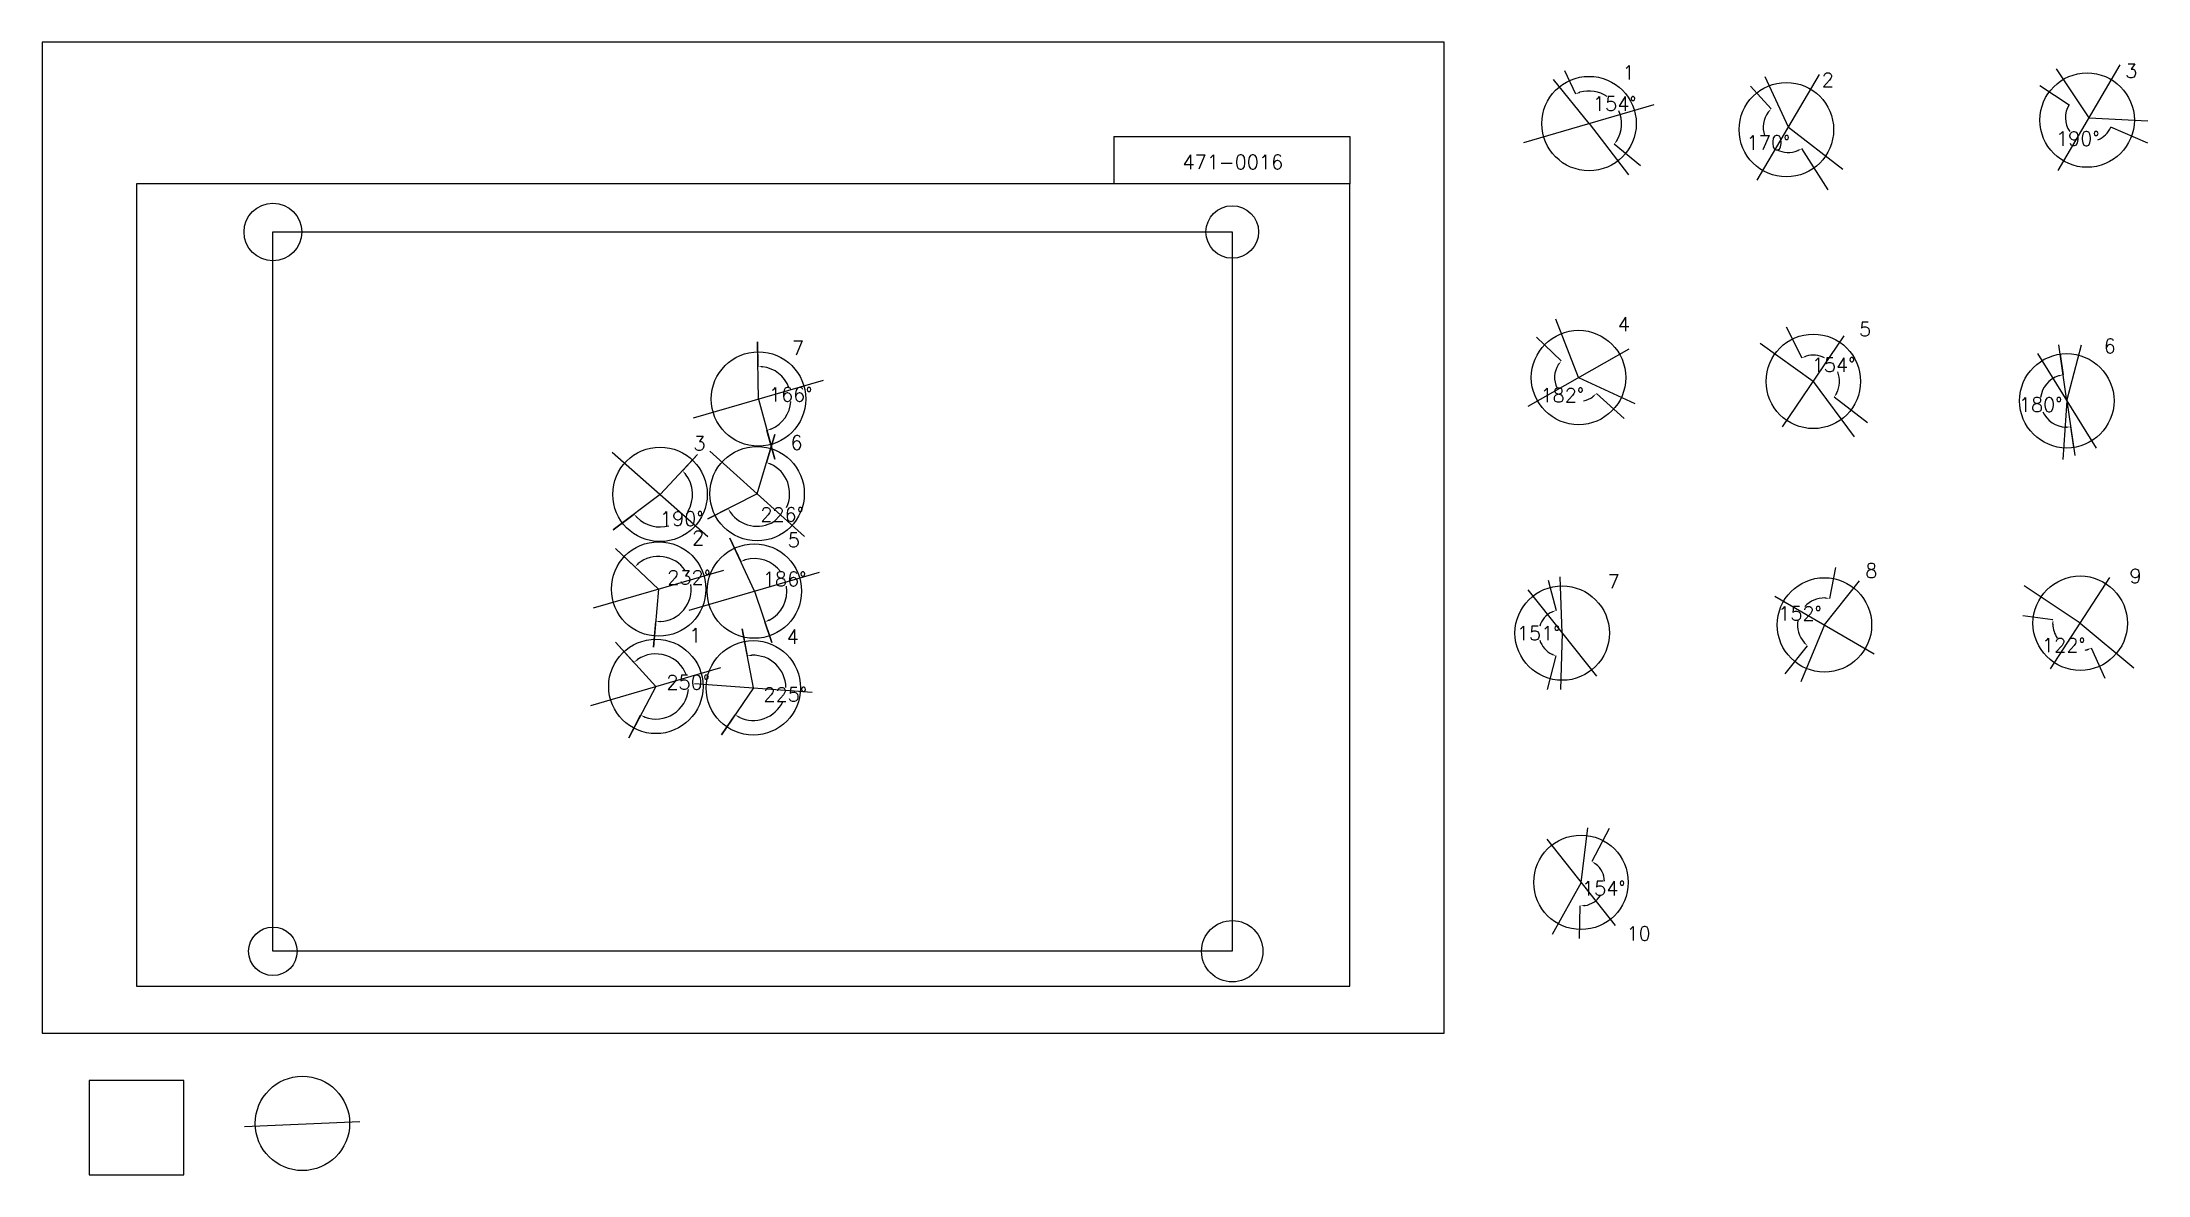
# Model space of a CAD drawing. Extents: x 0 to 2230150, y -150000 to 1050000.
import ezdxf

# ---------------------------------------------------------------- set-up
doc = ezdxf.new("R2010")
doc.units = 0
doc.header["$MEASUREMENT"] = 0
doc.layers.get('0').update_dxf_attribs({"linetype": 'CONTINUOUS'})
doc.layers.get('Defpoints').update_dxf_attribs({"linetype": 'CONTINUOUS'})
for name, color, linetype in [('_0-0_', 7, 'CONTINUOUS'), ('_0-1_V-nasSTD', 7, 'CONTINUOUS'), ('_0-2_番号', 7, 'CONTINUOUS'), ('ADD_LINE', 7, 'CONTINUOUS'), ('文字', 7, 'CONTINUOUS'), ('画像', 7, 'CONTINUOUS')]:
    doc.layers.add(name, color=color, linetype=linetype)
doc.layers.add('位置合わせ用', color=7, linetype='CONTINUOUS', plot=False)
doc.styles.get("Standard").update_dxf_attribs({"font": 'txt', "height": 15000, "bigfont": 'bigfont.shx'})
doc.dimstyles.get("Standard").update_dxf_attribs({"dimtxt": 0.18, "dimasz": 0.18, "dimexe": 0.18, "dimexo": 0.0625, "dimgap": 0.09, "dimtad": 0, "dimtih": 1, "dimtoh": 1, "dimdec": 4, "dimzin": 0, "dimdsep": 46, "dimtxsty": 'Standard', "dimcen": 0.09, "dimadec": 0, "dimazin": 0, "dimtfac": 1, "dimtdec": 4, "dimtofl": 0, "dimtmove": 0, "dimatfit": 3, "dimfxl": 1, "dimtolj": 1, "dimtzin": 0, "dimarcsym": 0})
picture_1 = doc.add_image_def('image1.jpg', size_in_pixel=(800, 600))

# ---------------------------------------------------------------- blocks, each defined once
blk = doc.blocks.new('-000-CCURVE_ORG002')
at = {"layer": '_0-0_', "color": 5, "linetype": 'Continuous'}
for p, q in [((30, -10), (10, -10)), ((10, -10), (10, -30)), ((30, -30), (30, -10)), ((10, -30), (30, -30))]:
    blk.add_line(p, q, dxfattribs=at)
blk = doc.blocks.new('-008-$$ATRU$$11$$背景色$$色$$0_0_0')
at = {"layer": '_0-2_番号'}
blk.add_blockref('-000-CCURVE_ORG002', (0, 0), dxfattribs=at)
blk = doc.blocks.new('*D27')
at = {"layer": 'ADD_LINE', "color": 0, "linetype": 'Continuous', "lineweight": -2}
for p, q in [((1612482, 1019756), (1623866, 995044)), ((1692790, 918934), (1664951, 941812))]:
    blk.add_line(p, q, dxfattribs=at)
for start, end in [(55.935441, 106.423298), (328.898292, 23.176446)]:
    blk.add_arc((1638300, 963714), 34496, start, end, dxfattribs=at)
at = {"layer": 'ADD_LINE', "color": 0}
for points in [[(1628254, 997582), (1628840, 996022), (1623866, 995045)], [(1667157, 946376), (1668518, 945414), (1664951, 941812)]]:
    blk.add_solid(points, dxfattribs=at)
at = {"layer": 'Defpoints', "color": 0}
for p in [(1612482, 1019756), (1638300, 963714), (1672046, 970868), (1692790, 918934)]:
    blk.add_point(p, dxfattribs=at)
at = {"layer": 'ADD_LINE', "color": 0, "linetype": 'Continuous', "insert": (1665608, 984790), "char_height": 15000, "attachment_point": 5}
blk.add_mtext('\\A1;154%%d', dxfattribs=at)
blk = doc.blocks.new('*D28')
at = {"color": 0, "linetype": 'Continuous', "lineweight": -2}
for p, q in [((1809179, 1003391), (1831324, 979396)), ((1891517, 893504), (1863720, 937271))]:
    blk.add_line(p, q, dxfattribs=at)
for start, end in [(143.458517, 199.177328), (242.968088, 291.666013)]:
    blk.add_arc((1849418, 959791), 26678, start, end, dxfattribs=at)
at = {"color": 0}
for points in [[(1828604, 975119), (1827364, 976233), (1831324, 979396)], [(1859646, 934256), (1858888, 935740), (1863721, 937271)]]:
    blk.add_solid(points, dxfattribs=at)
at = {"layer": 'Defpoints', "color": 0}
for p in [(1809179, 1003391), (1849418, 959791), (1823088, 955491), (1891518, 893504)]:
    blk.add_point(p, dxfattribs=at)
at = {"color": 0, "linetype": 'Continuous', "insert": (1828270, 943528), "char_height": 15000, "attachment_point": 5}
blk.add_mtext('\\A1;170%%d', dxfattribs=at)
blk = doc.blocks.new('*D31')
at = {"layer": 'ADD_LINE', "color": 0, "linetype": 'Continuous', "lineweight": -2}
for p, q in [((2115662, 1004203), (2146913, 983688)), ((2230150, 942907), (2190978, 959896))]:
    blk.add_line(p, q, dxfattribs=at)
for start, end in [(146.716384, 215.556167), (291.744567, 336.55299)]:
    blk.add_arc((2167922, 969896), 25131, start, end, dxfattribs=at)
at = {"layer": 'ADD_LINE', "color": 0}
for points in [[(2146913, 983688), (2146913, 983688), (2146913, 983688)], [(2190978, 959896), (2190978, 959896), (2190978, 959896)]]:
    blk.add_solid(points, dxfattribs=at)
at = {"layer": 'Defpoints', "color": 0}
for p in [(2115662, 1004204), (2167922, 969896), (2146156, 957332), (2230150, 942907)]:
    blk.add_point(p, dxfattribs=at)
at = {"layer": 'ADD_LINE', "color": 0, "linetype": 'Continuous', "insert": (2155982, 947782), "char_height": 15000, "attachment_point": 5}
blk.add_mtext('\\A1;190%%d', dxfattribs=at)
blk = doc.blocks.new('*D492')
at = {"color": 0, "linetype": 'Continuous', "lineweight": -2}
for p, q in [((1582560, 737261), (1608834, 712185)), ((1675657, 651191), (1646046, 677753))]:
    blk.add_line(p, q, dxfattribs=at)
for start, end in [(147.654398, 205.986177), (282.024317, 306.788949)]:
    blk.add_arc((1627174, 694681), 25352, start, end, dxfattribs=at)
at = {"color": 0}
for points in [[(1606412, 707733), (1605099, 708759), (1608834, 712185)], [(1642919, 673763), (1641794, 674993), (1646046, 677753)]]:
    blk.add_solid(points, dxfattribs=at)
at = {"layer": 'Defpoints', "color": 0}
for p in [(1582560, 737262), (1627174, 694681), (1602920, 687300), (1675658, 651190)]:
    blk.add_point(p, dxfattribs=at)
at = {"color": 0, "linetype": 'Continuous', "insert": (1609955, 676073), "char_height": 15000, "attachment_point": 5}
blk.add_mtext('\\A1;182%%d', dxfattribs=at)
blk = doc.blocks.new('*D493')
at = {"color": 0, "linetype": 'Continuous', "lineweight": -2}
for p, q in [((1847215, 748386), (1863522, 715452)), ((1933285, 646506), (1897834, 673710))]:
    blk.add_line(p, q, dxfattribs=at)
for start, end in [(64.877904, 105.999917), (332.840982, 21.383423)]:
    blk.add_arc((1875830, 690596), 27737, start, end, dxfattribs=at)
at = {"color": 0}
for points in [[(1867883, 718035), (1868485, 716481), (1863522, 715453)], [(1899804, 678380), (1901213, 677489), (1897835, 673710)]]:
    blk.add_solid(points, dxfattribs=at)
at = {"layer": 'Defpoints', "color": 0}
for p in [(1847214, 748386), (1887525, 715747), (1875830, 690596), (1933286, 646506)]:
    blk.add_point(p, dxfattribs=at)
at = {"color": 0, "linetype": 'Continuous', "insert": (1897257, 708209), "char_height": 15000, "attachment_point": 5}
blk.add_mtext('\\A1;154%%d', dxfattribs=at)
blk = doc.blocks.new('*D494')
at = {"color": 0, "linetype": 'Continuous', "lineweight": -2}
for p, q in [((2097719, 442479), (2129651, 438247)), ((2185031, 375777), (2170441, 407971))]:
    blk.add_line(p, q, dxfattribs=at)
for start, end in [(182.32444, 213.011449), (280.28229, 284.506363)]:
    blk.add_arc((2158450, 434431), 29051, start, end, dxfattribs=at)
at = {"color": 0}
for points in [[(2130255, 433215), (2128590, 433290), (2129651, 438247)], [(2166004, 405520), (2165449, 407092), (2170441, 407970)]]:
    blk.add_solid(points, dxfattribs=at)
at = {"layer": 'Defpoints', "color": 0}
for p in [(2097719, 442479), (2158450, 434431), (2134111, 418569), (2185032, 375776)]:
    blk.add_point(p, dxfattribs=at)
at = {"color": 0, "linetype": 'Continuous', "insert": (2141135, 411104), "char_height": 15000, "attachment_point": 5}
blk.add_mtext('\\A1;122%%d', dxfattribs=at)
blk = doc.blocks.new('*D495')
at = {"color": 0, "linetype": 'Continuous', "lineweight": -2}
for p, q in [((1899485, 493442), (1893065, 460614)), ((1845899, 380648), (1869761, 410403))]:
    blk.add_line(p, q, dxfattribs=at)
for start, end in [(88.997379, 136.834749), (170.916699, 221.208715)]:
    blk.add_arc((1887594, 432640), 28505, start, end, dxfattribs=at)
at = {"color": 0}
for points in [[(1888005, 460311), (1888181, 461969), (1893065, 460615)], [(1865573, 413259), (1866726, 414463), (1869761, 410403)]]:
    blk.add_solid(points, dxfattribs=at)
at = {"layer": 'Defpoints', "color": 0}
for p in [(1899486, 493442), (1869381, 454567), (1887594, 432640), (1845899, 380648)]:
    blk.add_point(p, dxfattribs=at)
at = {"color": 0, "linetype": 'Continuous', "insert": (1861739, 444640), "char_height": 15000, "attachment_point": 5}
blk.add_mtext('\\A1;152%%d', dxfattribs=at)
blk = doc.blocks.new('*D496')
at = {"color": 0, "linetype": 'Continuous', "lineweight": -2}
for p, q in [((1594921, 479957), (1603443, 448007)), ((1594453, 364310), (1603625, 399771))]:
    blk.add_line(p, q, dxfattribs=at)
for start, end in [(116.442259, 162.722612), (197.730428, 243.989803)]:
    blk.add_arc((1609870, 423913), 24936, start, end, dxfattribs=at)
at = {"color": 0}
for points in [[(1599060, 445461), (1598471, 447020), (1603443, 448007)], [(1598646, 400720), (1599223, 402284), (1603625, 399771)]]:
    blk.add_solid(points, dxfattribs=at)
at = {"layer": 'Defpoints', "color": 0}
for p in [(1594921, 479958), (1587247, 434403), (1609870, 423913), (1594453, 364310)]:
    blk.add_point(p, dxfattribs=at)
at = {"color": 0, "linetype": 'Continuous', "insert": (1584933, 423819), "char_height": 15000, "attachment_point": 5}
blk.add_mtext('\\A1;151%%d', dxfattribs=at)
blk = doc.blocks.new('*D497')
at = {"color": 0, "linetype": 'Continuous', "lineweight": -2}
for p, q in [((2137280, 719501), (2140368, 697666)), ((2151611, 620534), (2148379, 642348))]:
    blk.add_line(p, q, dxfattribs=at)
for start, end in [(108.314688, 172.816777), (204.310121, 268.164898)]:
    blk.add_arc((2144282, 669994), 27948, start, end, dxfattribs=at)
at = {"color": 0}
for points in [[(2135690, 695715), (2135310, 697337), (2140368, 697666)], [(2143435, 641228), (2143339, 642892), (2148379, 642348)]]:
    blk.add_solid(points, dxfattribs=at)
at = {"layer": 'Defpoints', "color": 0}
for p in [(2137280, 719501), (2144282, 669994), (2122350, 652671), (2151611, 620534)]:
    blk.add_point(p, dxfattribs=at)
at = {"color": 0, "linetype": 'Continuous', "insert": (2116623, 665988), "char_height": 15000, "attachment_point": 5}
blk.add_mtext('\\A1;180%%d', dxfattribs=at)
blk = doc.blocks.new('*D662')
at = {"color": 0, "linetype": 'Continuous', "lineweight": -2}
for p, q in [((1659684, 217062), (1641346, 182000)), ((1628066, 100544), (1629066, 134978))]:
    blk.add_line(p, q, dxfattribs=at)
for start, end in [(2.755917, 50.881259), (279.845571, 326.395586)]:
    blk.add_arc((1629789, 159904), 24936, start, end, dxfattribs=at)
at = {"color": 0}
for points in [[(1645980, 179947), (1645064, 178555), (1641346, 182001)], [(1633993, 136166), (1634112, 134504), (1629066, 134978)]]:
    blk.add_solid(points, dxfattribs=at)
at = {"layer": 'Defpoints', "color": 0}
for p in [(1659684, 217062), (1629789, 159904), (1648804, 143771), (1628066, 100544)]:
    blk.add_point(p, dxfattribs=at)
at = {"color": 0, "linetype": 'Continuous', "insert": (1653916, 153603), "char_height": 15000, "attachment_point": 5}
blk.add_mtext('\\A1;154%%d', dxfattribs=at)
blk = doc.blocks.new('*D665')
at = {"layer": 'ADD_LINE', "color": 0, "linetype": 'Continuous', "lineweight": -2}
for p, q in [((607159, 414169), (626720, 392841)), ((621211, 313034), (633881, 336939))]:
    blk.add_line(p, q, dxfattribs=at)
for start, end in [(20.150599, 124.212254), (250.388072, 354.816024)]:
    blk.add_arc((650035, 367418), 34496, start, end, dxfattribs=at)
at = {"layer": 'ADD_LINE', "color": 0}
for points in [[(630122, 396598), (631157, 395291), (626720, 392841)], [(638793, 335686), (638121, 334161), (633881, 336939)]]:
    blk.add_solid(points, dxfattribs=at)
at = {"layer": 'Defpoints', "color": 0}
for p in [(607159, 414170), (672648, 393469), (650035, 367418), (621211, 313034)]:
    blk.add_point(p, dxfattribs=at)
at = {"layer": 'ADD_LINE', "color": 0, "linetype": 'Continuous', "insert": (684251, 371801), "char_height": 15000, "attachment_point": 5}
blk.add_mtext('\\A1;250%%d', dxfattribs=at)
blk = doc.blocks.new('*D668')
at = {"layer": 'ADD_LINE', "color": 0, "linetype": 'Continuous', "lineweight": -2}
for p, q in [((607159, 513427), (627762, 494170)), ((647442, 408971), (649886, 436258))]:
    blk.add_line(p, q, dxfattribs=at)
for start, end in [(35.050067, 128.621823), (273.194437, 8.015968)]:
    blk.add_arc((652963, 470615), 34496, start, end, dxfattribs=at)
at = {"layer": 'ADD_LINE', "color": 0}
for points in [[(630866, 498178), (631998, 496955), (627762, 494170)], [(654899, 437007), (654872, 435340), (649886, 436257)]]:
    blk.add_solid(points, dxfattribs=at)
at = {"layer": 'Defpoints', "color": 0}
for p in [(607159, 513428), (652963, 470615), (685814, 460089), (647442, 408971)]:
    blk.add_point(p, dxfattribs=at)
at = {"layer": 'ADD_LINE', "color": 0, "linetype": 'Continuous', "insert": (685187, 482926), "char_height": 15000, "attachment_point": 5}
blk.add_mtext('\\A1;232%%d', dxfattribs=at)
blk = doc.blocks.new('*D671')
at = {"layer": 'ADD_LINE', "color": 0, "linetype": 'Continuous', "lineweight": -2}
for p, q in [((694220, 613053), (678102, 595974)), ((604659, 533236), (626917, 550074))]:
    blk.add_line(p, q, dxfattribs=at)
for start, end in [(328.191718, 38.347589), (225.420051, 285.862254)]:
    blk.add_arc((654427, 570885), 34496, start, end, dxfattribs=at)
at = {"layer": 'ADD_LINE', "color": 0}
for points in [[(682095, 592851), (680866, 591725), (678102, 595974)], [(630841, 546865), (629588, 545766), (626916, 550074)]]:
    blk.add_solid(points, dxfattribs=at)
at = {"layer": 'Defpoints', "color": 0}
for p in [(694220, 613054), (654427, 570885), (660590, 536945), (604659, 533236)]:
    blk.add_point(p, dxfattribs=at)
at = {"layer": 'ADD_LINE', "color": 0, "linetype": 'Continuous', "insert": (677457, 545203), "char_height": 15000, "attachment_point": 5}
blk.add_mtext('\\A1;190%%d', dxfattribs=at)
blk = doc.blocks.new('*D674')
at = {"layer": 'ADD_LINE', "color": 0, "linetype": 'Continuous', "lineweight": -2}
for p, q in [((757596, 732333), (758068, 706384)), ((775864, 608203), (767673, 638588))]:
    blk.add_line(p, q, dxfattribs=at)
for start, end in [(20.959098, 82.728915), (293.399174, 355.575719)]:
    blk.add_arc((758694, 671894), 34496, start, end, dxfattribs=at)
at = {"layer": 'ADD_LINE', "color": 0}
for points in [[(763105, 706944), (763015, 705280), (758068, 706384)], [(772119, 641022), (772668, 639449), (767673, 638587)]]:
    blk.add_solid(points, dxfattribs=at)
at = {"layer": 'Defpoints', "color": 0}
for p in [(757596, 732333), (758694, 671894), (791192, 660325), (775864, 608203)]:
    blk.add_point(p, dxfattribs=at)
at = {"layer": 'ADD_LINE', "color": 0, "linetype": 'Continuous', "insert": (792849, 676733), "char_height": 15000, "attachment_point": 5}
blk.add_mtext('\\A1;166%%d', dxfattribs=at)
blk = doc.blocks.new('*D677')
at = {"layer": 'ADD_LINE', "color": 0, "linetype": 'Continuous', "lineweight": -2}
for p, q in [((775864, 634434), (767041, 604695)), ((705134, 544967), (726522, 555911))]:
    blk.add_line(p, q, dxfattribs=at)
for start, end in [(335.069531, 65.164462), (215.409953, 301.089575)]:
    blk.add_arc((757231, 571624), 34496, start, end, dxfattribs=at)
at = {"layer": 'ADD_LINE', "color": 0}
for points in [[(772014, 603709), (771425, 602150), (767042, 604695)], [(729828, 552069), (728403, 551204), (726522, 555911)]]:
    blk.add_solid(points, dxfattribs=at)
at = {"layer": 'Defpoints', "color": 0}
for p in [(775864, 634434), (757231, 571624), (705134, 544967), (764731, 537954)]:
    blk.add_point(p, dxfattribs=at)
at = {"layer": 'ADD_LINE', "color": 0, "linetype": 'Continuous', "insert": (783767, 549583), "char_height": 15000, "attachment_point": 5}
blk.add_mtext('\\A1;226%%d', dxfattribs=at)
blk = doc.blocks.new('*D680')
at = {"layer": 'ADD_LINE', "color": 0, "linetype": 'Continuous', "lineweight": -2}
for p, q in [((728484, 524469), (739869, 499757)), ((772831, 414043), (765427, 435774))]:
    blk.add_line(p, q, dxfattribs=at)
for start, end in [(36.041825, 106.423298), (297.125655, 8.831709)]:
    blk.add_arc((754303, 468427), 34496, start, end, dxfattribs=at)
at = {"layer": 'ADD_LINE', "color": 0}
for points in [[(744257, 502295), (744843, 500735), (739869, 499757)], [(769706, 438492), (770356, 436958), (765427, 435774)]]:
    blk.add_solid(points, dxfattribs=at)
at = {"layer": 'Defpoints', "color": 0}
for p in [(728484, 524469), (754303, 468427), (788353, 462904), (772831, 414043)]:
    blk.add_point(p, dxfattribs=at)
at = {"layer": 'ADD_LINE', "color": 0, "linetype": 'Continuous', "insert": (786337, 481223), "char_height": 15000, "attachment_point": 5}
blk.add_mtext('\\A1;186%%d', dxfattribs=at)
blk = doc.blocks.new('*D683')
at = {"layer": 'ADD_LINE', "color": 0, "linetype": 'Continuous', "lineweight": -2}
for p, q in [((741352, 428314), (746777, 399840)), ((719468, 316195), (733864, 337410))]:
    blk.add_line(p, q, dxfattribs=at)
for start, end in [(0.851977, 92.475453), (244.152056, 335.167074)]:
    blk.add_arc((753233, 365954), 34496, start, end, dxfattribs=at)
at = {"layer": 'ADD_LINE', "color": 0}
for points in [[(751647, 401245), (751840, 399590), (746777, 399840)], [(738610, 335631), (737777, 334188), (733864, 337410)]]:
    blk.add_solid(points, dxfattribs=at)
at = {"layer": 'Defpoints', "color": 0}
for p in [(741352, 428314), (753233, 365954), (775784, 339850), (719468, 316194)]:
    blk.add_point(p, dxfattribs=at)
at = {"layer": 'ADD_LINE', "color": 0, "linetype": 'Continuous', "insert": (787014, 358967), "char_height": 15000, "attachment_point": 5}
blk.add_mtext('\\A1;225%%d', dxfattribs=at)

msp = doc.modelspace()

# ---------------------------------------------------------------- linework, layer by layer
at = {"layer": '_0-1_V-nasSTD', "color": 7, "linetype": 'Continuous'}
for p, q in [((1485000, 1050000), (0, 1050000)), ((0, 1050000), (0, 0)), ((1485000, 1050000), (0, 1050000)), ((0, 1050000), (0, 0)), ((1485000, 0), (1485000, 1050000)), ((1485000, 0), (1485000, 1050000)), ((1135000, 950000), (1135000, 900000)), ((1135000, 950000), (1385000, 950000)), ((1385000, 950000), (1385000, 900000)), ((1385000, 900000), (100000, 900000)), ((100000, 900000), (100000, 50000)), ((1385000, 50000), (1385000, 900000)), ((100000, 50000), (1385000, 50000)), ((0, 0), (1485000, 0)), ((0, 0), (1485000, 0))]:
    msp.add_line(p, q, dxfattribs=at)
at = {"layer": 'ADD_LINE', "color": 5, "linetype": 'Continuous'}
for p, q in [((1638300.12759, 963713.94411), (1600657, 1010465.5)), ((1849417.68706, 959791.40858), (1824731.61592, 1013095)), ((2167921.53926, 969895.92252), (2133337.061, 1021586.01265)), ((1638300.12759, 963713.94411), (1680185.5, 909330)), ((1849417.68706, 959791.40858), (1907070.5, 915461)), ((2167921.53926, 969895.92252), (2230150.4375, 966693.63309)), ((1627173.85936, 694681.42053), (1603053, 756584)), ((758694.219, 671894.0586), (757596, 732333)), ((1875829.60478, 690595.69901), (1819695, 730821)), ((2144282.17651, 669993.66595), (2135874.84661, 729434.5)), ((2144282.17651, 669993.66595), (2159881.11393, 729434.5)), ((1627173.85936, 694681.42053), (1686782, 666999.5)), ((758694.219, 671894.0586), (775864, 608203)), ((1875829.60478, 690595.69901), (1919233, 631868.5)), ((2144282.17651, 669993.66595), (2139973.5, 607862)), ((2144282.17651, 669993.66595), (2152852.5, 612158.5)), ((757230.719, 571624.0586), (775864, 634434.5)), ((654426.75, 570885.44411), (694220, 613053.5)), ((654426.75, 570885.44411), (604659, 533235.5)), ((757230.719, 571624.0586), (705133.5, 544967)), ((652963.25, 470615.44411), (607159, 513427.5)), ((754302.719, 468426.5586), (728484.11756, 524469.05772)), ((652963.25, 470615.44411), (647442.5, 408971)), ((754302.719, 468426.5586), (772830.88789, 414042.67312)), ((1609869.59541, 423912.59025), (1607859.5021, 483624.43754)), ((1887594.19761, 432639.77192), (1924592.5, 479202.5)), ((2158449.59821, 434430.75199), (2099218, 473956.5)), ((753233.25, 365953.94411), (741351.5, 428314)), ((1609869.59541, 423912.59025), (1608159.50179, 364310.06247)), ((1887594.19761, 432639.77192), (1862762, 372404)), ((2158449.59821, 434430.75199), (2215384.5, 387018.5)), ((650035.25, 367417.94411), (607158.80653, 414169.5)), ((650035.25, 367417.94411), (621211.2557, 313034)), ((753233.25, 365953.94411), (719467.5, 316194.5)), ((1629789, 159904), (1636845.5, 217647.28885)), ((1629789, 159904), (1599375.79815, 104642.5))]:
    msp.add_line(p, q, dxfattribs=at)
at = {"layer": 'ADD_LINE', "color": 1, "linetype": 'Continuous'}
for p, q in [((1816519.43706, 903878.65858), (1882315.93706, 1015704.15858)), ((2135023.28926, 913983.17252), (2200819.78926, 1025808.67252)), ((1569397.37759, 943664.44411), (1707202.87759, 983763.44411)), ((1843082.10478, 642335.94901), (1908577.10478, 738855.44901)), ((1573690.48436, 664418.92053), (1680657.23436, 724943.92053)), ((2113351.05151, 720119.29095), (2175213.30151, 619868.04095)), ((689791.469, 651844.5586), (827596.969, 691943.5586)), ((603650.75, 615665.94411), (705202.75, 526104.94411)), ((707110.469, 616826.0586), (807350.969, 526422.0586)), ((584060.5, 450565.94411), (721866, 490664.94411)), ((685399.969, 448377.0586), (823205.469, 488476.0586)), ((1573599.84541, 469670.84025), (1646139.34541, 378154.34025)), ((2126994.59821, 386171.00199), (2189904.59821, 482690.50199)), ((1835025.69761, 463233.02192), (1940162.69761, 402046.52192)), ((581132.5, 347368.44411), (718938, 387467.44411)), ((690956.75, 370621.22206), (815509.75, 361286.66617)), ((1593519.25, 205662.25), (1666058.75, 114145.75)), ((214262.32302, -98799.56876), (336470.78129, -93322.43898))]:
    msp.add_line(p, q, dxfattribs=at)
at = {"layer": 'ADD_LINE', "color": 5, "linetype": 'ByBlock'}
for centre in [(1638300.12759, 963713.94411), (1847299.84098, 957259.81804), (2165803.69318, 967364.33199), (1627173.85936, 694681.42053), (1875829.60478, 690595.69901), (758694.219, 671894.0586), (2144282.17651, 669993.66595), (654426.75, 570885.44411), (757230.719, 571624.0586), (652963.25, 470615.44411), (754302.719, 468426.5586), (1609869.59541, 423912.59025), (1887594.19761, 432639.77192), (2158449.59821, 434430.75199), (650035.25, 367417.94411), (753233.25, 365953.94411), (1629789, 159904), (275704.61091, -95468.83904)]:
    msp.add_circle(centre, 50000, dxfattribs=at)
at = {"layer": '位置合わせ用', "color": 5, "linetype": 'Continuous'}
for centre, radius in [((244424.4, 848880.595), 30579.2687), ((1260424.4, 848880.595), 27848.33235), ((244424.4, 86880.595), 25672.78835), ((1260424.4, 86880.595), 32483.49996)]:
    msp.add_circle(centre, radius, dxfattribs=at)

# ---------------------------------------------------------------- block references
at = {"layer": '_0-0_', "xscale": 5000, "yscale": 5000, "zscale": 5000}
msp.add_blockref('-008-$$ATRU$$11$$背景色$$色$$0_0_0', (0, 0), dxfattribs=at)

# ---------------------------------------------------------------- texts
at = {"layer": '文字', "color": 5, "linetype": 'Continuous'}
for s, p in [('3', (2206162.5, 1012123.5)), ('1', (1673664.84659, 1010338.61449)), ('2', (1884735.5, 1002469.5)), ('4', (1668695.5, 743754)), ('5', (1924216.5, 738393)), ('7', (794058.938, 718518.72898)), ('6', (2183311.5, 720524.5)), ('3', (689791.469, 617510.11449)), ('6', (792595.438, 618248.72898)), ('2', (688327.969, 517240.11449)), ('5', (789667.438, 515051.22898)), ('8', (1930840.69761, 482615.93968)), ('9', (2210625.69761, 476897.98348)), ('7', (1657991.59541, 471180.02727)), ('1', (685399.969, 414042.61449)), ('4', (788597.969, 412578.61449)), ('10', (1677911, 98195.5))]:
    msp.add_text(s, height=15000, dxfattribs=at).set_placement(p)
at = {"layer": '文字', "linetype": 'Continuous'}
msp.add_text('471-0016', height=15000, dxfattribs=at).set_placement((1207698.06436, 915464.91089))

# ---------------------------------------------------------------- dimensions: what is measured, and where the dimension line sits
at = {"color": 5, "linetype": 'Continuous'}
for base, center, p1, p2, picture, middle in [((1823088.23526, 955490.96023), (1849417.68706, 959791.40858), (1809178.77504, 1003391.05715), (1891517.5, 893504), '*D28', (1828269.9978, 943527.67201)), ((1602919.66927, 687300.1765), (1627173.85936, 694681.42053), (1582560, 737261.5), (1675657.5, 651190.5), '*D492', (1609955.37168, 676073.03042)), ((1887525.02456, 715746.55986), (1875829.60478, 690595.69901), (1847214.5, 748386.5), (1933285.5, 646506), '*D493', (1897256.73514, 708208.95339)), ((2122350.14113, 652670.99813), (2144282.17651, 669993.66595), (2137279.85621, 719500.91301), (2151611.40936, 620533.75951), '*D497', (2116622.71578, 665988.26601)), ((1869381.14317, 454567.03326), (1887594.19761, 432639.77192), (1899485.5, 493442.5), (1845899, 380648), '*D495', (1861738.50652, 444639.91276)), ((1587247.09662, 434402.94997), (1609869.59541, 423912.59025), (1594921, 479957.5), (1594452.55209, 364310), '*D496', (1584933.35154, 423818.56891)), ((2134111.47282, 418568.6119), (2158449.59821, 434430.75199), (2097719, 442479), (2185031.5, 375776.5), '*D494', (2141135.0292, 411103.5675)), ((1648803.90553, 143771.4718), (1629789, 159904), (1659684.47103, 217061.94462), (1628066.5, 100544), '*D662', (1653916.18486, 153602.8851))]:
    dim = msp.add_angular_dim_3p(base=base, center=center, p1=p1, p2=p2, dimstyle='Standard', override={"dimasz": 5000, "dimtmove": 2}, dxfattribs=at)
    dim.commit()
    dim.dimension.update_dxf_attribs({"geometry": picture, "text_midpoint": middle})
at = {"layer": 'ADD_LINE', "color": 5, "linetype": 'Continuous'}
for base, center, p1, p2, override, picture, middle in [((1672045.78438, 970867.8893), (1638300.12759, 963713.94411), (1612481.5, 1019756.5), (1692790, 918933.5), {"dimasz": 5000, "dimtmove": 2}, '*D27', (1665608.30751, 984790.2719)), ((2146156.07889, 957332.10205), (2167921.53926, 969895.92252), (2115661.5, 1004203.5), (2230150.5, 942906.93528), {"dimtmove": 2}, '*D31', (2155981.84538, 947781.93238)), ((791192.10378, 660325.31758), (758694.219, 671894.0586), (757596, 732333), (775864, 608203), {"dimasz": 5000, "dimtmove": 2}, '*D674', (792848.74928, 676733.10243)), ((764730.69281, 537953.61642), (757230.719, 571624.0586), (775864, 634434.5), (705133.5, 544967), {"dimasz": 5000, "dimtmove": 2}, '*D677', (783766.71876, 549583.43699)), ((660589.82949, 536944.83812), (654426.75, 570885.44411), (694220, 613053.5), (604659, 533235.5), {"dimasz": 5000, "dimtmove": 2}, '*D671', (677456.80116, 545203.44599)), ((685813.59527, 460089.13899), (652963.25, 470615.44411), (607159, 513427.5), (647442.5, 408971), {"dimasz": 5000, "dimtmove": 2}, '*D668', (685187.47269, 482925.91755)), ((788353.40043, 462903.9344), (754302.719, 468426.5586), (728484.09141, 524469.11449), (772830.88789, 414042.67312), {"dimasz": 5000, "dimtmove": 2}, '*D680', (786337.12329, 481222.85595)), ((775783.65453, 339849.77702), (753233.25, 365953.94411), (741351.5, 428314), (719467.5, 316194.5), {"dimasz": 5000, "dimtmove": 2}, '*D683', (787013.83315, 358966.77832)), ((672647.53132, 393468.52985), (650035.25, 367417.94411), (607158.80653, 414169.5), (621211.2557, 313034), {"dimasz": 5000, "dimtmove": 2}, '*D665', (684251.2583, 371801.21459))]:
    dim = msp.add_angular_dim_3p(base=base, center=center, p1=p1, p2=p2, dimstyle='Standard', override=override, dxfattribs=at)
    dim.commit()
    dim.dimension.update_dxf_attribs({"geometry": picture, "text_midpoint": middle})

# ---------------------------------------------------------------- pictures from other files: only their frames are drawn
at = {"layer": '画像', "color": 5, "linetype": 'Continuous'}
image = msp.add_image(picture_1, insert=(244424.4, 86880.595), size_in_units=(1016000, 762000), dxfattribs=at)
image.dxf.flags = 7

doc.saveas('drawing.dxf')
